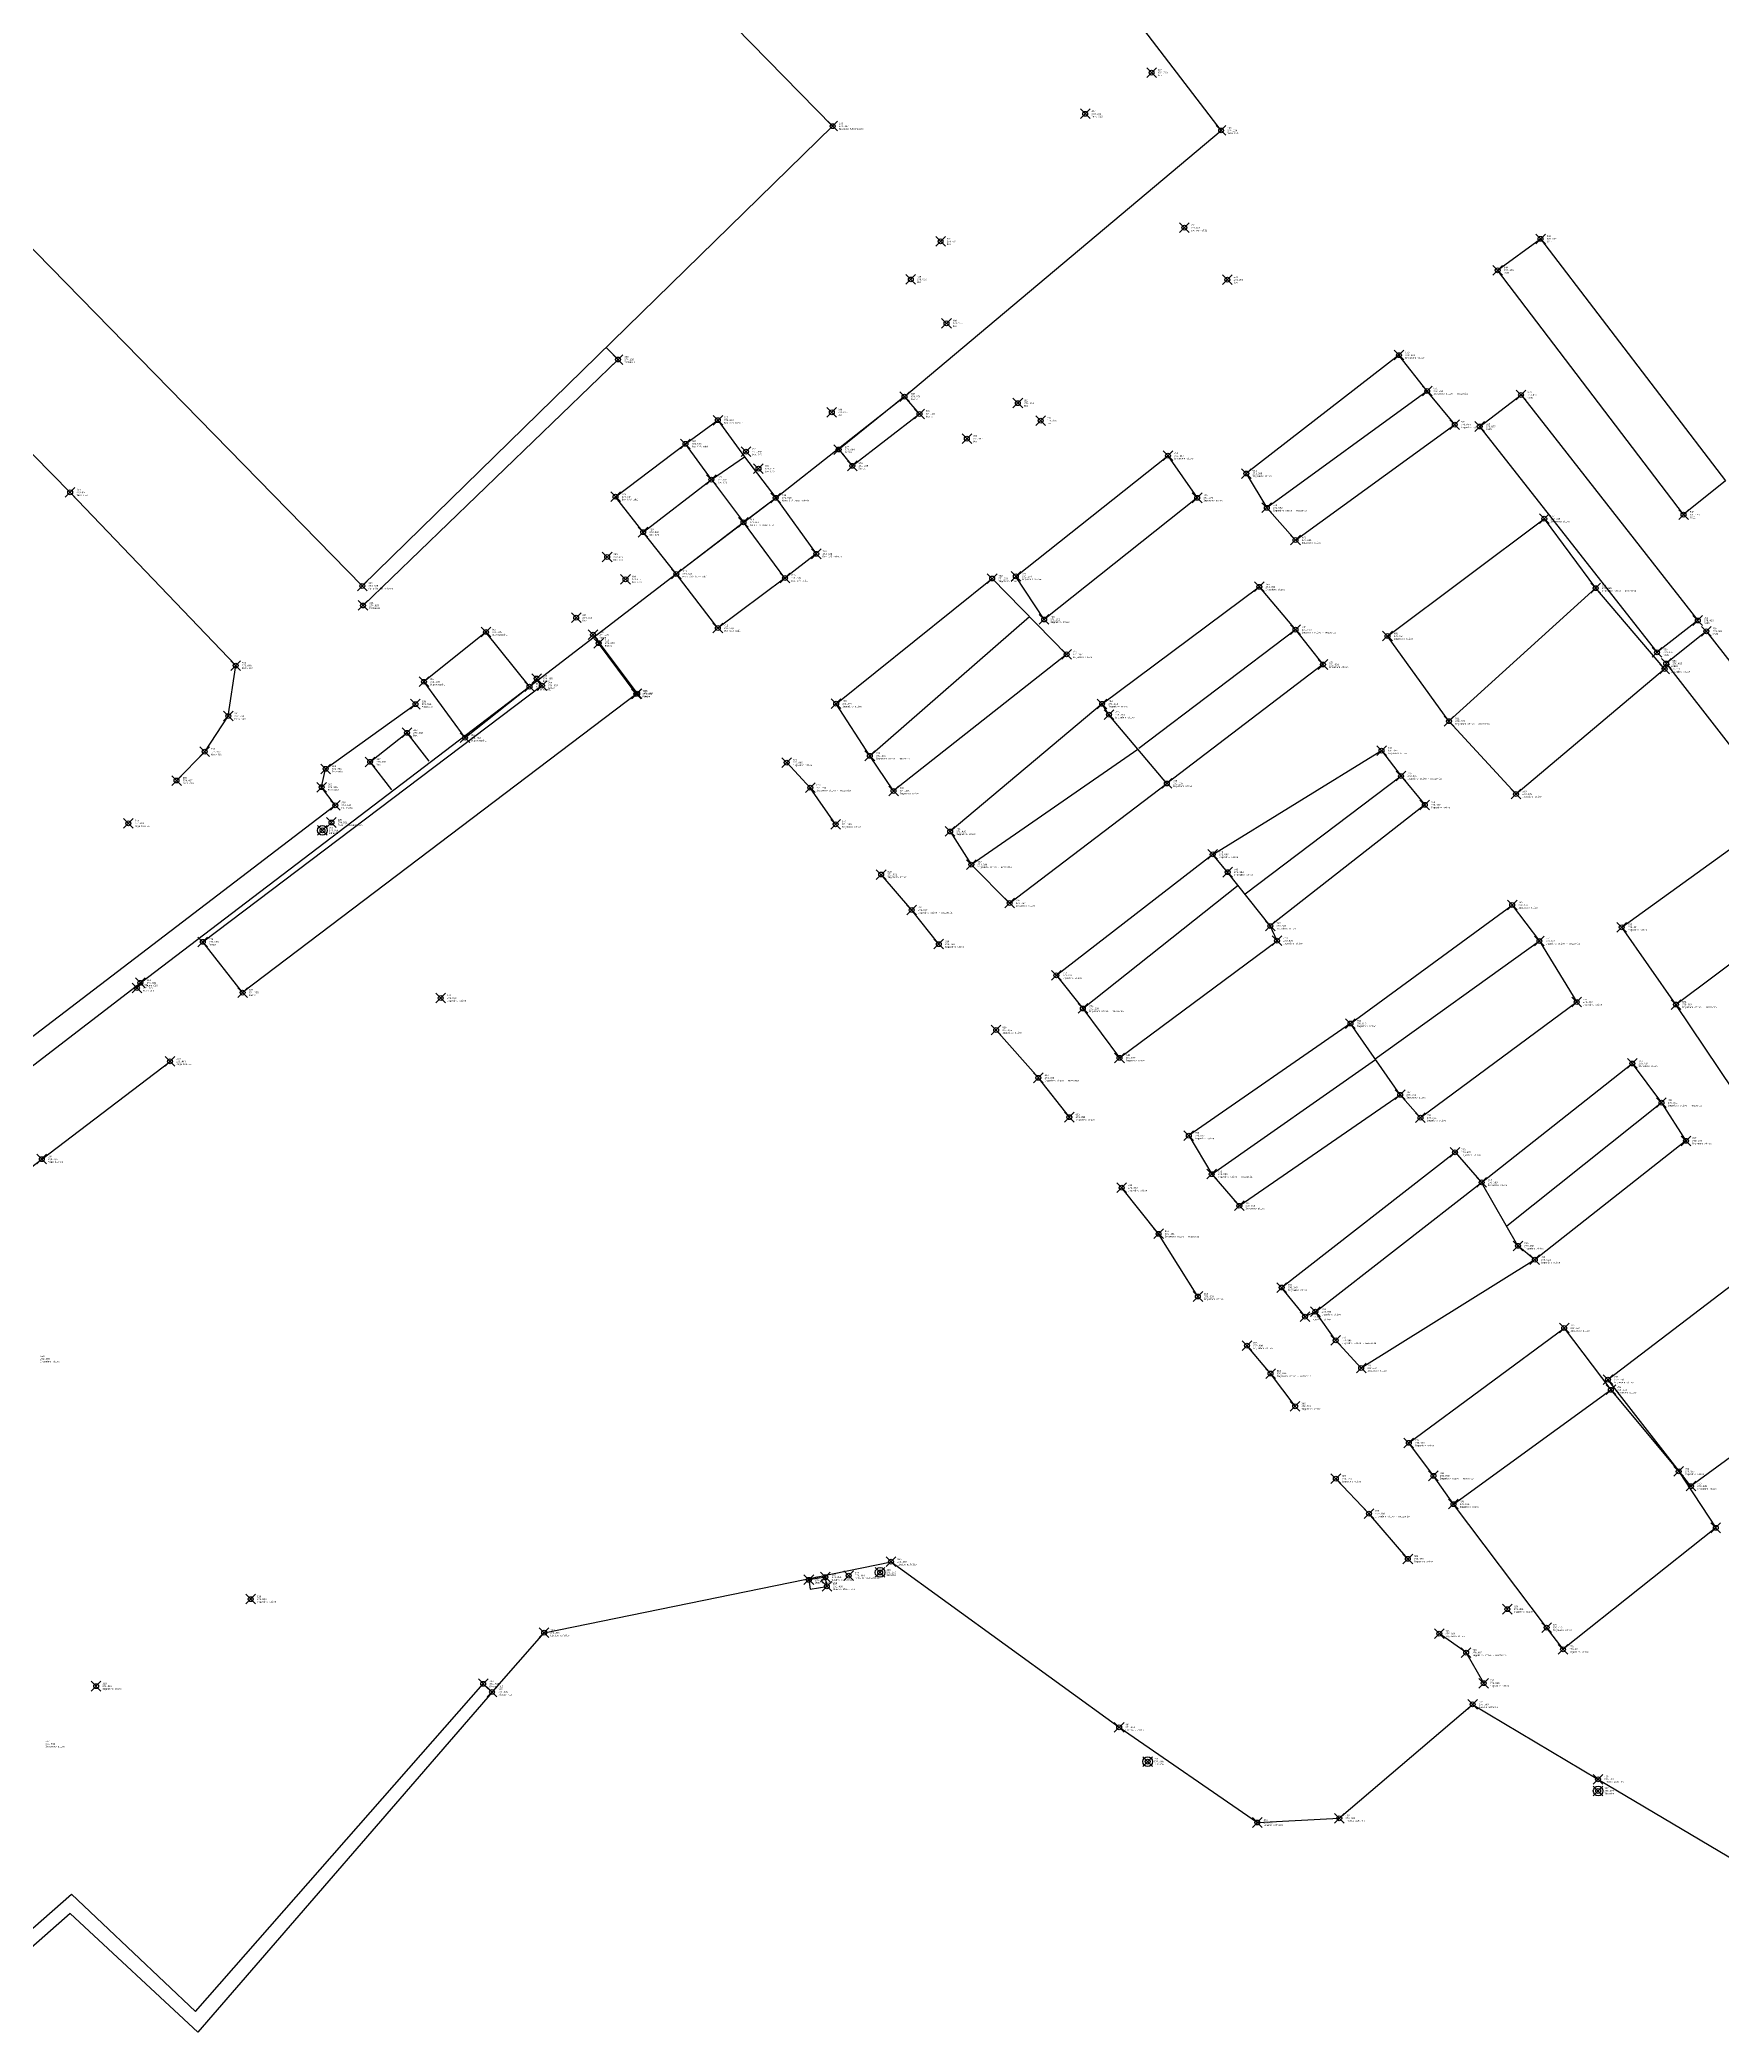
# Model space of a CAD drawing. Extents: x -283400 to 1362241, y -614024 to 292829.
# Drawn here: x 597148 to 701199, y -527657 to -404480 of the extents above; entities that cross this region are included whole.
import ezdxf
from ezdxf.enums import TextEntityAlignment as Align

# ---------------------------------------------------------------- set-up
doc = ezdxf.new("R2010")
doc.units = 0
doc.header["$PDMODE"] = 35
doc.header["$PDSIZE"] = 300
for name, color, linetype in [('pntdesc', 1, 'Continuous'), ('pntelev', 2, 'Continuous'), ('pntno', 3, 'Continuous'), ('WF rilievo 2', 7, 'Continuous')]:
    doc.layers.add(name, color=color, linetype=linetype)
doc.styles.get("Standard").update_dxf_attribs({"font": 'consola.ttf', "height": 500})

# ---------------------------------------------------------------- blocks, each defined once
blk = doc.blocks.new('rilievo 2')
for points, elevation in [([(1159658, -431583), (1161399, -429798), (1162857, -427594), (1163317, -424477), (1153076, -413765), (1131574, -391913), (1130792, -391510), (1129716, -391608), (1129784, -391872)], 2777), ([(1171192, -420759), (1186965, -405553), (1186235, -404807)], 2317), ([(1125196, -476287), (1125837, -475691), (1130523, -481396), (1129329, -482445), (1135315, -490461), (1134755, -491032), (1140601, -497570), (1147833, -505091), (1153161, -500444), (1160822, -507694), (1178626, -487431), (1179174, -487936), (1160978, -508966), (1153073, -501620), (1147852, -506226), (1140047, -498107)], 611)]:
    blk.add_lwpolyline(points, dxfattribs=dict(elevation=elevation))
for points in [[(1031262, -390639, 2226), (1056477, -421341, 1350), (1111611, -466364, 506), (1127180, -467314, 632), (1157422, -444091, 2923), (1181493, -425779, 2955), (1190568, -418811, -59), (1196719, -414107, -59), (1204684, -407847, 2352), (1224263, -391389, 2405), (1184297, -339190, 2479), (1180249, -342346, 2484), (1173124, -332918, 2415), (1164677, -338949, 2607), (1141043, -311293, 1964), (1133825, -316435, 1921), (1132744, -317186, 1947), (1091662, -346727, 3081)], [(1179174, -487936, -80), (1182392, -484269, -119), (1203848, -479881, -356), (1217958, -490118, -711), (1226506, -496003, -923), (1231573, -495742, -1135), (1239818, -488700, -1127), (1247571, -493330, -1308), (1266005, -504238, -1183)], [(1237013, -407504, -819), (1227088, -414721, -667)], [(1188515, -416226, 2267), (1186809, -414036, 2295), (1191136, -410769, 2320), (1193139, -409305, 2296), (1194796, -411575, -240979)], [(1192740, -412981, 2322), (1191136, -410769, 2320)], [(1190568, -418811, -59), (1188515, -416226, 2267), (1192740, -412981, 2322), (1194796, -411575, -240979), (1196718, -414106, -195)], [(1192740, -412981, 2322), (1194722, -415618, -210)], [(1190568, -418811, -59), (1194722, -415618, -210), (1196718, -414106, -195), (1199226, -417567, -294), (1197289, -419061, -292), (1193138, -422156, -211), (1190568, -418811, -59)], [(1197289, -419061, -292), (1194722, -415618, -210)], [(1238356, -427913, -942), (1247429, -419690, -1171)], [(1202539, -430056, -264), (1212406, -421437, -460)], [(1228866, -422257, -660), (1219168, -429603, -530)], [(1185421, -422568, 2459), (1188145, -426210, 336), (1163743, -444693, 235), (1161283, -441559, 240), (1182258, -425712, 2318), (1181928, -425278, 2385)], [(1188095, -426227, -10), (1185765, -423091, 103)], [(1122347, -467019, 593), (1122414, -465620, 2846), (1126536, -465889, 2801), (1169477, -433113, 2883), (1168631, -431995, 2286), (1168878, -430863, 2286), (1174435, -426860, 2268)], [(1216903, -426842, -505), (1207503, -434732, -299), (1208814, -436779, -321), (1211181, -439157, -323), (1220909, -431763, -551)], [(1172965, -432159, 2582), (1171630, -430430, 2241), (1173912, -428632, 2244), (1175268, -430390, 2531)], [(1208814, -436779, -321), (1219118, -429637, -529)], [(1200421, -434286, 230), (1198854, -432025, 261), (1197397, -430473, 284)], [(1235395, -431306, -905), (1225750, -438612, -736)], [(1223747, -436150, -620), (1214076, -443627, -446), (1215715, -445674, -511), (1217979, -448729, -643), (1227723, -441487, -886), (1227306, -440574, -837)], [(1206802, -441697, 8), (1205130, -439589, 156), (1203240, -437394, 172)], [(1215715, -445674, -511), (1225309, -438055, -707)], [(1252394, -445432, -1400), (1262120, -438154, -1519)], [(1243951, -441504, -1194), (1233802, -448810, -932)], [(1214877, -452395, -514), (1212961, -449963, -496), (1210350, -447011, -358)], [(1232265, -446608, -906), (1222264, -453539, -747), (1223684, -455916, -730), (1225386, -457873, -770), (1235339, -451011, -957)], [(1133462, -468611, 613), (1139419, -464075, 528), (1151323, -454989, 392), (1159257, -448946, 248)], [(1223684, -455916, -730), (1233820, -448837, -932)], [(1251500, -451504, -1241), (1241928, -459137, -252857)], [(1230093, -464425, -780), (1229455, -464729, -876), (1228007, -462929, -877), (1238731, -454567, -1041), (1240375, -456430, -1031)], [(1222827, -463483, -821), (1220396, -459607, -618), (1218116, -456758, -676)], [(1243666, -461211, -1098), (1232929, -467906, -912), (1231350, -466194, -625), (1230093, -464425, -780), (1240375, -456430, -1031)], [(1238635, -476320, -1107), (1237398, -474570, -1069), (1235873, -472534, -996), (1245484, -465434, -1113), (1248372, -469250, -1269)], [(1228843, -470269, -926), (1227321, -468247, -875), (1225863, -466520, -811)], [(1235813, -479706, -943), (1233409, -476909, -839), (1231360, -474747, -955)], [(1240506, -487393, -1174), (1239418, -485500, -1067), (1237756, -484326, -1059)]]:
    blk.add_polyline3d(points)
for points in [[(1200237, -391123, 2397), (1171146, -419552, 2305), (1106971, -353953, 2403), (1135955, -325542, 2416)], [(1225822, -412601, -622), (1227088, -414721, -667), (1228866, -416717, -708), (1238715, -409580, -865), (1237013, -407504, -819), (1235263, -405280, -779)], [(1200611, -411120, -115), (1201451, -412126, -222), (1205610, -408916, -278), (1204684, -407847, 2352)], [(1211571, -418960, -426), (1220975, -411502, -502), (1222784, -414104, -543), (1213318, -421625, -468)], [(1244251, -415398, -1102), (1247429, -419690, -1171), (1251696, -424688, -1279), (1242505, -432419, -1180), (1238356, -427913, -942), (1234555, -422651, -823)], [(1210104, -419094, -388), (1214708, -423781, -533), (1204003, -432224, -303), (1202539, -430056, -264), (1200453, -426832, -253)], [(1217328, -427511, -506), (1216903, -426842, -505), (1226627, -419605, -683), (1228866, -422257, -660), (1230561, -424408, -718), (1220909, -431763, -551)], [(1174959, -425476, 2720), (1177495, -428938, 2992), (1181493, -425779, 2955), (1178796, -422405, 2766)], [(1224668, -437248, -666), (1223747, -436150, -620), (1234188, -429735, -822), (1235395, -431306, -905), (1236860, -433089, -942), (1227306, -440574, -837)], [(1258728, -433654, -1520), (1262120, -438154, -1519), (1266252, -443804, -1567), (1255967, -450758, -1410), (1252394, -445432, -1400), (1249043, -440653, -1289)], [(1232265, -446608, -906), (1242267, -439279, -1127), (1243951, -441504, -1194), (1246257, -445277, -1286), (1236593, -452431, -1006), (1235339, -451011, -957)], [(1240375, -456430, -1031), (1249696, -449074, -1302), (1251500, -451504, -1241), (1253014, -453862, -1296), (1243666, -461211, -1098), (1242626, -460354, -1083)], [(1257565, -461470, -1344), (1262886, -468215, -1416), (1253325, -475208, -1325), (1248189, -468624, -1227)], [(1248372, -469250, -1269), (1252568, -474298, -1342), (1254859, -477785, -1376), (1245415, -485294, -1299), (1244394, -483953, -1277), (1238635, -476320, -1107)], [(1199791, -480833, -266), (1198766, -480998, -280), (1198855, -481573, -326), (1199881, -481408, -312)]]:
    blk.add_polyline3d(points, close=True)
at = {"color": 1}
for points in [[(1241368, -400035, -746), (1244021, -398095, -853), (1255451, -413048, -1271), (1252866, -415145, -1221)], [(1240259, -409693, -843), (1242815, -407746, -906), (1253745, -421688, -1297), (1251229, -423656, -1272)], [(1254278, -422353, -1350), (1251792, -424348, -1294), (1263297, -439130, -1523), (1265815, -437112, -1582)]]:
    blk.add_polyline3d(points, close=True, dxfattribs=at)
for centre in [(1168682, -434665, 2864), (1203175, -480545, -460), (1219720, -492239, -1093), (1247583, -494052, -1253)]:
    blk.add_circle(centre, 300, dxfattribs=at)
for p in [(1219963, -387816, 2000), (1215858, -390360, 2383), (1200237, -391123, 2397), (1224263, -391389, 2405), (1221994, -397402, -165), (1206913, -398248, 2314), (1244021, -398095, -853), (1241368, -400035, -746), (1205071, -400601, 2239), (1224651, -400621, -456), (1207279, -403315, 2414), (1186965, -405553, 2409), (1235263, -405280, -779), (1237013, -407504, -819), (1200184, -408818, 2317), (1204684, -407847, 2352), (1205610, -408916, -278), (1211692, -408250, -369), (1242815, -407746, -906), (1193139, -409305, 2296), (1213106, -409332, -345), (1238715, -409580, -865), (1240259, -409693, -843), (1191136, -410769, 2320), (1194877, -411250, 2262), (1200611, -411120, -115), (1208539, -410447, -303), (1195650, -412301, 2307), (1201451, -412126, -222), (1220975, -411502, -502), (1225822, -412601, -622), (1153076, -413765, 2111), (1192740, -412981, 2322), (1186809, -414036, 2295), (1196718, -414106, -195), (1222784, -414104, -543), (1227088, -414721, -667), (1188515, -416226, 2267), (1194722, -415618, -210), (1244251, -415398, -1102), (1252866, -415145, -1221), (1199226, -417567, -294), (1228866, -416717, -708), (1186292, -417763, 2270), (1171146, -419552, 2305), (1187426, -419142, 2308), (1190568, -418811, -59), (1197289, -419061, -292), (1210104, -419094, -388), (1211571, -418960, -426), (1226627, -419605, -683), (1247429, -419690, -1171), (1171192, -420759, 2317), (1178796, -422405, 2766), (1184377, -421517, 2319), (1193138, -422156, -211), (1213318, -421625, -468), (1228866, -422257, -660), (1253745, -421688, -1297), (1254278, -422353, -1350), (1185421, -422568, 2459), (1185765, -423091, 103), (1234555, -422651, -823), (1251229, -423656, -1272), (1163317, -424477, 2098), (1214708, -423781, -533), (1230561, -424408, -718), (1251696, -424688, -1279), (1251792, -424348, -1294), (1174959, -425476, 2720), (1181493, -425779, 2955), (1181928, -425278, 2385), (1182258, -425712, 2318), (1174435, -426860, 2268), (1188095, -426227, -10), (1188145, -426210, 336), (1200453, -426832, -253), (1216903, -426842, -505), (1162857, -427594, 2237), (1173912, -428632, 2244), (1217328, -427511, -506), (1238356, -427913, -942), (1161399, -429798, 2457), (1177495, -428938, 2992), (1234188, -429735, -822), (1168878, -430863, 2286), (1171630, -430430, 2241), (1197397, -430473, 284), (1202539, -430056, -264), (1159658, -431583, 2777), (1168631, -431995, 2286), (1198854, -432025, 261), (1204003, -432224, -303), (1220909, -431763, -551), (1235395, -431306, -905), (1169477, -433113, 2883), (1236860, -433089, -942), (1242505, -432419, -1180), (1156680, -434229, 2909), (1168682, -434665, 2864), (1169241, -434178, 2862), (1200421, -434286, 230), (1207503, -434732, -299), (1208814, -436779, -321), (1223747, -436150, -620), (1224668, -437248, -666), (1203240, -437394, 172), (1205130, -439589, 156), (1211181, -439157, -323), (1242267, -439279, -1127), (1227306, -440574, -837), (1249043, -440653, -1289), (1161283, -441559, 240), (1206802, -441697, 8), (1227723, -441487, -886), (1243951, -441504, -1194), (1157210, -444408, 408), (1157422, -444091, 2923), (1214076, -443627, -446), (1163743, -444693, 235), (1175999, -445031, 99), (1215715, -445674, -511), (1246257, -445277, -1286), (1252394, -445432, -1400), (1210350, -447011, -358), (1232265, -446608, -906), (1159257, -448946, 248), (1217979, -448729, -643), (1249696, -449074, -1302), (1212961, -449963, -496), (1235339, -451011, -957), (1251500, -451504, -1241), (1214877, -452395, -514), (1236593, -452431, -1006), (1222264, -453539, -747), (1253014, -453862, -1296), (1151323, -454989, 392), (1238731, -454567, -1041), (1218116, -456758, -676), (1223684, -455916, -730), (1240375, -456430, -1031), (1225386, -457873, -770), (1220396, -459607, -618), (1242626, -460354, -1083), (1243666, -461211, -1098), (1228007, -462929, -877), (1222827, -463483, -821), (1229455, -464729, -876), (1230093, -464425, -780), (1245484, -465434, -1113), (1225863, -466520, -811), (1231350, -466194, -625), (1232929, -467906, -912), (1227321, -468247, -875), (1248189, -468624, -1227), (1248372, -469250, -1269), (1228843, -470269, -926), (1235873, -472534, -996), (1231360, -474747, -955), (1237398, -474570, -1069), (1252568, -474298, -1342), (1253325, -475208, -1325), (1238635, -476320, -1107), (1233409, -476909, -839), (1254859, -477785, -1376), (1203848, -479881, -356), (1235813, -479706, -943), (1198766, -480998, -280), (1199791, -480833, -266), (1199881, -481408, -312), (1201231, -480740, -296), (1203175, -480545, -460), (1164247, -482192, 173), (1241971, -482814, -1266), (1244394, -483953, -1277), (1182392, -484269, -119), (1237756, -484326, -1059), (1245415, -485294, -1299), (1239418, -485500, -1067), (1154684, -487574, 181), (1178626, -487431, 6), (1240506, -487393, -1174), (1179174, -487936, -80), (1239818, -488700, -1127), (1217958, -490118, -711), (1219720, -492239, -1093), (1247571, -493330, -1308), (1247583, -494052, -1253), (1226506, -496003, -923), (1231573, -495742, -1135)]:
    blk.add_point(p)
at = {"layer": 'pntdesc'}
for s, p in [('Box', (1220352, -387983, 2000)), ('Spigolo fabbricato', (1200626, -391290, 2397)), ('Muro CLS', (1216247, -390526, 2383)), ('Muro CLS', (1224652, -391556, 2405)), ('Box carrelli', (1222383, -397569, -165)), ('Box', (1207302, -398415, 2314)), ('CS11', (1244410, -398262, -853)), ('CS11', (1241757, -400202, -746)), ('Box', (1205460, -400768, 2239)), ('Box', (1225040, -400788, -456)), ('Box', (1207668, -403482, 2414)), ('Pedonale', (1187354, -405720, 2409)), ('Ingombro stive', (1235652, -405446, -779)), ('Ingombro stive - mezzeria', (1237402, -407671, -819)), ('Box', (1200573, -408985, 2317)), ('Scala', (1205073, -408013, 2352)), ('Box', (1212081, -408417, -369)), ('CS05', (1243204, -407913, -906)), ('Box C/S rotoli', (1193528, -409472, 2296)), ('Scala', (1205999, -409082, -278)), ('Box', (1213495, -409499, -345)), ('Ingombro stive', (1239104, -409747, -865)), ('CS05', (1240648, -409860, -843)), ('Box C/S tubi', (1191525, -410936, 2320)), ('Box C/S', (1195266, -411417, 2262)), ('Scala', (1201000, -411286, -115)), ('Box', (1208928, -410614, -303)), ('Box C/S', (1196039, -412468, 2307)), ('Scala', (1201840, -412292, -222)), ('Ingombro stive', (1221364, -411669, -502)), ('Box C/S', (1193129, -413148, 2322)), ('Ingombro stive', (1226211, -412768, -622)), ('Muro CLS', (1153465, -413932, 2111)), ('Box C/S tubi', (1187198, -414203, 2295)), ('Muro CLS base rotoli', (1197107, -414273, -195)), ('Ingombro stive', (1223173, -414271, -543)), ('Ingombro stive - mezzeria', (1227477, -414888, -667)), ('Box C/S', (1188904, -416393, 2267)), ('Muro CLS base tubi', (1195111, -415785, -210)), ('Ingombro stive', (1244640, -415565, -1102)), ('CS11', (1253255, -415312, -1221)), ('Ingombro stive', (1229255, -416884, -708)), ('Box C/S', (1186681, -417930, 2270)), ('Box C/S rotoli', (1199615, -417734, -294)), ('Spigolo fabbricato', (1171535, -419719, 2305)), ('Box C/S', (1187815, -419309, 2308)), ('Muro CLS base tubi', (1190957, -418978, -59)), ('Box C/S tubi', (1197678, -419228, -292)), ('Ingombro stive', (1210493, -419261, -388)), ('Ingombro stive', (1211960, -419127, -426)), ('Ingombro stive', (1227016, -419771, -683)), ('Ingombro stive - mezzeria', (1247818, -419856, -1171)), ('Pedonale', (1171581, -420926, 2317)), ('Box', (1184766, -421683, 2319)), ('Box C/S tubi', (1193527, -422323, -211)), ('Ingombro stive', (1213707, -421792, -468)), ('Ingombro stive - mezzeria', (1229255, -422423, -660)), ('CS05', (1254134, -421855, -1297)), ('CS06', (1254667, -422520, -1350)), ('Superpacchi', (1179185, -422572, 2766)), ('Rampa', (1185810, -422735, 2459)), ('Rampa', (1186154, -423258, 103)), ('Ingombro stive', (1234944, -422818, -823)), ('Muro CLS', (1163706, -424643, 2098)), ('Ingombro stive', (1215097, -423948, -533)), ('Ingombro stive', (1230950, -424575, -718)), ('CS05', (1251618, -423823, -1272)), ('Ingombro stive', (1252085, -424855, -1279)), ('CS06', (1252181, -424515, -1294)), ('Superpacchi', (1175348, -425643, 2720)), ('Superpacchi', (1181882, -425946, 2955)), ('Rampa', (1182317, -425445, 2385)), ('Rampa', (1182647, -425878, 2318)), ('Pedonale', (1174824, -427026, 2268)), ('Rampa', (1188484, -426393, -10)), ('Rampa', (1188534, -426377, 336)), ('Ingombro stive', (1200842, -426999, -253)), ('Ingombro stive', (1217292, -427009, -505)), ('Muro CLS', (1163246, -427761, 2237)), ('Ingombro stive', (1217717, -427678, -506)), ('Ingombro stive - mezzeria', (1238745, -428080, -942)), ('Box', (1174301, -428799, 2244)), ('Superpacchi', (1177884, -429105, 2992)), ('Ingombro stive', (1234577, -429901, -822)), ('Muro CLS', (1161788, -429965, 2457)), ('Pedonale', (1169267, -431030, 2286)), ('Box', (1172019, -430596, 2241)), ('Ingombro stive', (1197786, -430640, 284)), ('Ingombro stive - mezzeria', (1202928, -430223, -264)), ('Muro CLS', (1160047, -431749, 2777)), ('Pedonale', (1169020, -432161, 2286)), ('Ingombro stive - mezzeria', (1199243, -432192, 261)), ('Ingombro stive', (1204392, -432391, -303)), ('Ingombro stive', (1221298, -431930, -551)), ('Ingombro stive - mezzeria', (1235784, -431473, -905)), ('Pedonale', (1169866, -433279, 2883)), ('Ingombro stive', (1237249, -433255, -942)), ('Ingombro stive', (1242894, -432585, -1180)), ('Riga bianca', (1157069, -434396, 2909)), ('Idrante', (1169071, -434831, 2864)), ('Palo illuminazione', (1169630, -434345, 2862)), ('Ingombro stive', (1200810, -434453, 230)), ('Ingombro stive', (1207892, -434899, -299)), ('Ingombro stive - mezzeria', (1209203, -436945, -321)), ('Ingombro stive', (1224136, -436317, -620)), ('Ingombro stive', (1203629, -437561, 172)), ('Ingombro stive', (1225057, -437415, -666)), ('Ingombro stive - mezzeria', (1205519, -439756, 156)), ('Ingombro stive', (1211570, -439324, -323)), ('Ingombro stive', (1242656, -439446, -1127)), ('Ingombro stive', (1227695, -440741, -837)), ('Ingombro stive', (1249432, -440820, -1289)), ('Rampa', (1161672, -441726, 240)), ('Ingombro stive', (1207191, -441864, 8)), ('Ingombro stive', (1228112, -441653, -886)), ('Ingombro stive - mezzeria', (1244340, -441671, -1194)), ('Muro CLS', (1157599, -444575, 408)), ('Muro CLS', (1157811, -444257, 2923)), ('Ingombro stive', (1214465, -443794, -446)), ('Rampa', (1164132, -444860, 235)), ('Ingombro stive', (1176388, -445198, 99)), ('Ingombro stive - mezzeria', (1216104, -445841, -511)), ('Ingombro stive', (1246646, -445444, -1286)), ('Ingombro stive - mezzeria', (1252782, -445599, -1400)), ('Ingombro stive', (1210739, -447178, -358)), ('Ingombro stive', (1232654, -446775, -906)), ('Riga bianca', (1159646, -449113, 248)), ('Ingombro stive', (1218368, -448896, -643)), ('Ingombro stive', (1250084, -449240, -1302)), ('Ingombro stive - mezzeria', (1213350, -450130, -496)), ('Ingombro stive', (1235728, -451178, -957)), ('Ingombro stive - mezzeria', (1251889, -451671, -1241)), ('Ingombro stive', (1215266, -452562, -514)), ('Ingombro stive', (1236982, -452598, -1006)), ('Ingombro stive', (1222653, -453705, -747)), ('Ingombro stive', (1253403, -454029, -1296)), ('Riga bianca', (1151712, -455155, 392)), ('Ingombro stive', (1239120, -454734, -1041)), ('Ingombro stive', (1218505, -456924, -676)), ('Ingombro stive - mezzeria', (1224073, -456082, -730)), ('Ingombro stive', (1240764, -456597, -1031)), ('Ingombro stive', (1225775, -458040, -770)), ('Ingombro stive - mezzeria', (1220785, -459774, -618)), ('Ingombro stive', (1243015, -460521, -1083)), ('Ingombro stive', (1244055, -461377, -1098)), ('Ingombro stive', (1228396, -463096, -877)), ('Ingombro stive', (1223216, -463650, -821)), ('Ingombro stive', (1229844, -464896, -876)), ('Ingombro stive', (1230482, -464592, -780)), ('Ingombro stive', (1245873, -465601, -1113)), ('Ingombro stive', (1226252, -466687, -811)), ('Ingombro stive - mezzeria', (1231739, -466360, -625)), ('Ingombro stive', (1151230, -467502, 367)), ('Ingombro stive', (1233318, -468073, -912)), ('Ingombro stive - mezzeria', (1227710, -468414, -875)), ('Ingombro stive', (1248578, -468791, -1227)), ('Ingombro stive', (1229232, -470436, -926)), ('Ingombro stive', (1248761, -469417, -1269)), ('Ingombro stive', (1236262, -472701, -996)), ('Ingombro stive', (1231749, -474914, -955)), ('Ingombro stive - mezzeria', (1237787, -474737, -1069)), ('Ingombro stive', (1252957, -474465, -1342)), ('Ingombro stive', (1253714, -475375, -1325)), ('Ingombro stive', (1239024, -476487, -1107)), ('Ingombro stive - mezzeria', (1233798, -477076, -839)), ('Limite asfalto', (1204237, -480048, -356)), ('Ingombro stive', (1236202, -479873, -943)), ('Quadro elettrico', (1199155, -481165, -280)), ('Quadro elettrico', (1200180, -481000, -266)), ('Quadro elettrico', (1200270, -481575, -312)), ('Palo illuminazione', (1201620, -480906, -296)), ('Idrante', (1203564, -480712, -460)), ('Ingombro stive', (1164636, -482358, 173)), ('Ingombro stive', (1242360, -482980, -1266)), ('Ingombro stive', (1244783, -484120, -1277)), ('Limite asfalto', (1182781, -484436, -119)), ('Ingombro stive', (1238145, -484493, -1059)), ('Ingombro stive - mezzeria', (1239807, -485667, -1067)), ('Ingombro stive', (1245804, -485461, -1299)), ('Ingombro stive', (1155073, -487741, 181)), ('Blocco CLS', (1179015, -487598, 6)), ('Ingombro stive', (1240895, -487560, -1174)), ('Blocco CLS', (1179563, -488102, -80)), ('Limite asfalto', (1240207, -488867, -1127)), ('Limite asfalto', (1218347, -490285, -711)), ('Ingombro stive', (1151555, -491303, 193)), ('Idrante', (1220109, -492406, -1093)), ('Limite asfalto', (1247960, -493497, -1308)), ('Idrante', (1247972, -494219, -1253)), ('Limite asfalto', (1226895, -496170, -923)), ('Limite asfalto', (1231962, -495909, -1135))]:
    blk.add_text(s, height=100, dxfattribs=at).set_placement(p, align=Align.MIDDLE_LEFT)
at = {"layer": 'pntelev'}
for s, p in [('273.720', (1220352, -387816, 2000)), ('274.102', (1216247, -390360, 2383)), ('274.117', (1200626, -391123, 2397)), ('274.124', (1224652, -391389, 2405)), ('271.554', (1222383, -397402, -165)), ('274.034', (1207302, -398248, 2314)), ('270.867', (1244410, -398095, -853)), ('270.973', (1241757, -400035, -746)), ('273.959', (1205460, -400601, 2239)), ('271.263', (1225040, -400621, -456)), ('274.133', (1207668, -403315, 2414)), ('270.940', (1235652, -405280, -779)), ('274.128', (1187354, -405553, 2409)), ('270.900', (1237402, -407504, -819)), ('270.813', (1243204, -407746, -906)), ('274.037', (1200573, -408818, 2317)), ('274.071', (1205073, -407847, 2352)), ('271.441', (1205999, -408916, -278)), ('271.351', (1212081, -408250, -369)), ('274.015', (1193528, -409305, 2296)), ('271.375', (1213495, -409332, -345)), ('270.854', (1239104, -409580, -865)), ('270.877', (1240648, -409693, -843)), ('274.039', (1191525, -410769, 2320)), ('273.982', (1195266, -411250, 2262)), ('271.604', (1201000, -411120, -115)), ('271.417', (1208928, -410447, -303)), ('274.026', (1196039, -412301, 2307)), ('271.498', (1201840, -412126, -222)), ('271.217', (1221364, -411502, -502)), ('271.098', (1226211, -412601, -622)), ('273.830', (1153465, -413765, 2111)), ('274.041', (1193129, -412981, 2322)), ('274.014', (1187198, -414036, 2295)), ('271.525', (1197107, -414106, -195)), ('271.176', (1223173, -414104, -543)), ('271.052', (1227477, -414721, -667)), ('270.498', (1253255, -415145, -1221)), ('273.986', (1188904, -416226, 2267)), ('271.509', (1195111, -415618, -210)), ('270.618', (1244640, -415398, -1102)), ('271.426', (1199615, -417567, -294)), ('271.011', (1229255, -416717, -708)), ('273.989', (1186681, -417763, 2270)), ('271.661', (1190957, -418811, -59)), ('274.025', (1171535, -419552, 2305)), ('274.027', (1187815, -419142, 2308)), ('271.428', (1197678, -419061, -292)), ('271.331', (1210493, -419094, -388)), ('271.293', (1211960, -418960, -426)), ('271.036', (1227016, -419605, -683)), ('270.549', (1247818, -419690, -1171)), ('274.037', (1171581, -420759, 2317)), ('274.485', (1179185, -422405, 2766)), ('274.039', (1184766, -421517, 2319)), ('271.509', (1193527, -422156, -211)), ('271.252', (1213707, -421625, -468)), ('271.060', (1229255, -422257, -660)), ('270.423', (1254134, -421688, -1297)), ('270.369', (1254667, -422353, -1350)), ('274.178', (1185810, -422568, 2459)), ('271.822', (1186154, -423091, 103)), ('271.187', (1215097, -423781, -533)), ('270.897', (1234944, -422651, -823)), ('270.447', (1251618, -423656, -1272)), ('273.818', (1163706, -424477, 2098)), ('271.001', (1230950, -424408, -718)), ('270.441', (1252085, -424688, -1279)), ('270.425', (1252181, -424348, -1294)), ('274.439', (1175348, -425476, 2720)), ('274.675', (1181882, -425779, 2955)), ('274.105', (1182317, -425278, 2385)), ('274.037', (1182647, -425712, 2318)), ('271.709', (1188484, -426227, -10)), ('272.055', (1188534, -426210, 336)), ('273.988', (1174824, -426860, 2268)), ('271.466', (1200842, -426832, -253)), ('271.214', (1217292, -426842, -505)), ('273.956', (1163246, -427594, 2237)), ('273.963', (1174301, -428632, 2244)), ('271.213', (1217717, -427511, -506)), ('270.778', (1238745, -427913, -942)), ('274.177', (1161788, -429798, 2457)), ('274.712', (1177884, -428938, 2992)), ('270.897', (1234577, -429735, -822)), ('274.006', (1169267, -430863, 2286)), ('273.960', (1172019, -430430, 2241)), ('272.003', (1197786, -430473, 284)), ('271.455', (1202928, -430056, -264)), ('274.497', (1160047, -431583, 2777)), ('274.006', (1169020, -431995, 2286)), ('271.980', (1199243, -432025, 261)), ('271.416', (1204392, -432224, -303)), ('271.168', (1221298, -431763, -551)), ('270.815', (1235784, -431306, -905)), ('274.602', (1169866, -433113, 2883)), ('270.778', (1237249, -433089, -942)), ('270.539', (1242894, -432419, -1180)), ('274.629', (1157069, -434229, 2909)), ('274.584', (1169071, -434665, 2864)), ('274.581', (1169630, -434178, 2862)), ('271.950', (1200810, -434286, 230)), ('271.420', (1207892, -434732, -299)), ('271.398', (1209203, -436779, -321)), ('271.099', (1224136, -436150, -620)), ('271.054', (1225057, -437248, -666)), ('271.891', (1203629, -437394, 172)), ('271.875', (1205519, -439589, 156)), ('271.397', (1211570, -439157, -323)), ('270.592', (1242656, -439279, -1127)), ('270.882', (1227695, -440574, -837)), ('270.431', (1249432, -440653, -1289)), ('271.960', (1161672, -441559, 240)), ('271.728', (1207191, -441697, 8)), ('270.833', (1228112, -441487, -886)), ('270.526', (1244340, -441504, -1194)), ('272.127', (1157599, -444408, 408)), ('274.642', (1157811, -444091, 2923)), ('271.955', (1164132, -444693, 235)), ('271.273', (1214465, -443627, -446)), ('271.818', (1176388, -445031, 99)), ('271.208', (1216104, -445674, -511)), ('270.433', (1246646, -445277, -1286)), ('270.319', (1252782, -445432, -1400)), ('271.362', (1210739, -447011, -358)), ('270.813', (1232654, -446608, -906)), ('271.967', (1159646, -448946, 248)), ('271.077', (1218368, -448729, -643)), ('270.417', (1250084, -449074, -1302)), ('271.224', (1213350, -449963, -496)), ('270.762', (1235728, -451011, -957)), ('270.478', (1251889, -451504, -1241)), ('271.205', (1215266, -452395, -514)), ('270.713', (1236982, -452431, -1006)), ('270.973', (1222653, -453539, -747)), ('270.679', (1239120, -454567, -1041)), ('270.423', (1253403, -453862, -1296)), ('272.111', (1151712, -454989, 392)), ('271.043', (1218505, -456758, -676)), ('270.989', (1224073, -455916, -730)), ('270.689', (1240764, -456430, -1031)), ('270.950', (1225775, -457873, -770)), ('271.101', (1220785, -459607, -618)), ('270.636', (1243015, -460354, -1083)), ('270.621', (1244055, -461211, -1098)), ('270.842', (1228396, -462929, -877)), ('270.899', (1223216, -463483, -821)), ('270.940', (1230482, -464425, -780)), ('270.844', (1229844, -464729, -876)), ('270.607', (1245873, -465434, -1113)), ('270.908', (1226252, -466520, -811)), ('271.095', (1231739, -466194, -625)), ('272.087', (1151230, -467335, 367)), ('270.807', (1233318, -467906, -912)), ('270.844', (1227710, -468247, -875)), ('270.493', (1248578, -468624, -1227)), ('270.451', (1248761, -469250, -1269)), ('270.793', (1229232, -470269, -926)), ('270.723', (1236262, -472534, -996)), ('270.765', (1231749, -474747, -955)), ('270.650', (1237787, -474570, -1069)), ('270.377', (1252957, -474298, -1342)), ('270.395', (1253714, -475208, -1325)), ('270.612', (1239024, -476320, -1107)), ('270.880', (1233798, -476909, -839)), ('271.363', (1204237, -479881, -356)), ('270.776', (1236202, -479706, -943)), ('271.440', (1199155, -480998, -280)), ('271.454', (1200180, -480833, -266)), ('271.408', (1200270, -481408, -312)), ('271.424', (1201620, -480740, -296)), ('271.259', (1203564, -480545, -460)), ('271.892', (1164636, -482192, 173)), ('270.454', (1242360, -482814, -1266)), ('270.442', (1244783, -483953, -1277)), ('271.600', (1182781, -484269, -119)), ('270.661', (1238145, -484326, -1059)), ('270.421', (1245804, -485294, -1299)), ('270.653', (1239807, -485500, -1067)), ('271.901', (1155073, -487574, 181)), ('271.725', (1179015, -487431, 6)), ('270.545', (1240895, -487393, -1174)), ('271.639', (1179563, -487936, -80)), ('270.593', (1240207, -488700, -1127)), ('271.008', (1218347, -490118, -711)), ('271.912', (1151555, -491136, 193)), ('270.626', (1220109, -492239, -1093)), ('270.412', (1247960, -493330, -1308)), ('270.467', (1247972, -494052, -1253)), ('270.797', (1226895, -496003, -923)), ('270.584', (1231962, -495742, -1135))]:
    blk.add_text(s, height=100, dxfattribs=at).set_placement(p, align=Align.MIDDLE_LEFT)
at = {"layer": 'pntno'}
for s, p in [('426', (1220352, -387650, 2000)), ('427', (1216247, -390193, 2383)), ('299', (1200626, -390957, 2397)), ('425', (1224652, -391222, 2405)), ('284', (1222383, -397235, -165)), ('428', (1207302, -398081, 2314)), ('543', (1244410, -397928, -853)), ('544', (1241757, -399868, -746)), ('429', (1205460, -400434, 2239)), ('283', (1225040, -400454, -456)), ('289', (1207668, -403149, 2414)), ('576', (1235652, -405113, -779)), ('300', (1187354, -405387, 2409)), ('288', (1205073, -407680, 2352)), ('575', (1237402, -407338, -819)), ('545', (1243204, -407580, -906)), ('290', (1200573, -408651, 2317)), ('279', (1205999, -408749, -278)), ('281', (1212081, -408083, -369)), ('717', (1193528, -409139, 2296)), ('282', (1213495, -409165, -345)), ('574', (1239104, -409413, -865)), ('546', (1240648, -409526, -843)), ('718', (1191525, -410602, 2320)), ('292', (1195266, -411083, 2262)), ('277', (1201000, -410953, -115)), ('280', (1208928, -410280, -303)), ('724', (1221364, -411335, -502)), ('291', (1196039, -412134, 2307)), ('278', (1201840, -411959, -222)), ('571', (1226211, -412434, -622)), ('354', (1153465, -413598, 2111)), ('719', (1187198, -413870, 2295)), ('721', (1193129, -412815, 2322)), ('716', (1197107, -413939, -195)), ('725', (1223173, -413937, -543)), ('572', (1227477, -414554, -667)), ('548', (1253255, -414978, -1221)), ('720', (1188904, -416059, 2267)), ('714', (1195111, -415451, -210)), ('577', (1244640, -415231, -1102)), ('293', (1186681, -417596, 2270)), ('715', (1199615, -417400, -294)), ('573', (1229255, -416550, -708)), ('711', (1190957, -418645, -59)), ('723', (1211960, -418793, -426)), ('302', (1171535, -419385, 2305)), ('294', (1187815, -418975, 2308)), ('713', (1197678, -418894, -292)), ('722', (1210493, -418927, -388)), ('735', (1227016, -419438, -683)), ('578', (1247818, -419523, -1171)), ('301', (1171581, -420592, 2317)), ('807', (1179185, -422239, 2766)), ('295', (1184766, -421350, 2319)), ('296', (1185810, -422401, 2459)), ('712', (1193527, -421989, -211)), ('726', (1213707, -421458, -468)), ('736', (1229255, -422090, -660)), ('582', (1234944, -422484, -823)), ('551', (1254134, -421521, -1297)), ('554', (1254667, -422187, -1350)), ('710', (1186154, -422924, 103)), ('727', (1215097, -423614, -533)), ('552', (1251618, -423489, -1272)), ('353', (1163706, -424310, 2098)), ('737', (1230950, -424241, -718)), ('579', (1252085, -424521, -1279)), ('553', (1252181, -424182, -1294)), ('808', (1175348, -425309, 2720)), ('806', (1181882, -425612, 2955)), ('298', (1182317, -425111, 2385)), ('297', (1182647, -425545, 2318)), ('709', (1188484, -426060, -10)), ('276', (1188534, -426043, 336)), ('352', (1163246, -427427, 2237)), ('303', (1174824, -426693, 2268)), ('730', (1200842, -426665, -253)), ('734', (1217292, -426676, -505)), ('733', (1217717, -427344, -506)), ('308', (1174301, -428465, 2244)), ('581', (1238745, -427746, -942)), ('351', (1161788, -429631, 2457)), ('809', (1177884, -428771, 2992)), ('729', (1202928, -429889, -264)), ('744', (1234577, -429568, -822)), ('304', (1169267, -430696, 2286)), ('307', (1172019, -430263, 2241)), ('821', (1197786, -430306, 284)), ('745', (1235784, -431139, -905)), ('350', (1160047, -431416, 2777)), ('305', (1169020, -431828, 2286)), ('820', (1199243, -431859, 261)), ('728', (1204392, -432058, -303)), ('738', (1221298, -431596, -551)), ('580', (1242894, -432252, -1180)), ('306', (1169866, -432946, 2883)), ('746', (1237249, -432922, -942)), ('349', (1157069, -434062, 2909)), ('310', (1169071, -434498, 2864)), ('309', (1169630, -434011, 2862)), ('819', (1200810, -434119, 230)), ('731', (1207892, -434565, -299)), ('742', (1224136, -435984, -620)), ('818', (1203629, -437228, 172)), ('732', (1209203, -436612, -321)), ('743', (1225057, -437081, -666)), ('817', (1205519, -439423, 156)), ('739', (1211570, -438990, -323)), ('753', (1242656, -439112, -1127)), ('747', (1227695, -440407, -837)), ('583', (1249432, -440486, -1289)), ('274', (1161672, -441393, 240)), ('816', (1207191, -441531, 8)), ('748', (1228112, -441320, -886)), ('754', (1244340, -441338, -1194)), ('740', (1214465, -443461, -446)), ('273', (1157599, -444241, 408)), ('311', (1157811, -443924, 2923)), ('275', (1164132, -444526, 235)), ('121', (1176388, -444864, 99)), ('741', (1216104, -445508, -511)), ('755', (1246646, -445110, -1286)), ('584', (1252782, -445266, -1400)), ('815', (1210739, -446844, -358)), ('752', (1232654, -446441, -906)), ('538', (1159646, -448780, 248)), ('749', (1218368, -448562, -643)), ('765', (1250084, -448907, -1302)), ('814', (1213350, -449797, -496)), ('757', (1235728, -450845, -957)), ('766', (1251889, -451337, -1241)), ('813', (1215266, -452228, -514)), ('756', (1236982, -452265, -1006)), ('750', (1222653, -453372, -747)), ('763', (1239120, -454400, -1041)), ('767', (1253403, -453695, -1296)), ('537', (1151712, -454822, 392)), ('751', (1224073, -455749, -730)), ('812', (1218505, -456591, -676)), ('764', (1240764, -456263, -1031)), ('758', (1225775, -457706, -770)), ('811', (1220785, -459441, -618)), ('769', (1243015, -460187, -1083)), ('768', (1244055, -461044, -1098)), ('759', (1228396, -462762, -877)), ('810', (1223216, -463317, -821)), ('761', (1230482, -464259, -780)), ('760', (1229844, -464562, -876)), ('772', (1245873, -465267, -1113)), ('805', (1226252, -466353, -811)), ('762', (1231739, -466027, -625)), ('120', (1151230, -467168, 367)), ('804', (1227710, -468080, -875)), ('770', (1233318, -467740, -912)), ('773', (1248578, -468457, -1227)), ('782', (1248761, -469084, -1269)), ('803', (1229232, -470102, -926)), ('771', (1236262, -472367, -996)), ('781', (1252957, -474131, -1342)), ('802', (1231749, -474580, -955)), ('784', (1237787, -474403, -1069)), ('776', (1253714, -475041, -1325)), ('801', (1233798, -476742, -839)), ('783', (1239024, -476153, -1107)), ('126', (1203564, -480378, -460)), ('125', (1204237, -479714, -356)), ('800', (1236202, -479539, -943)), ('130', (1199155, -480831, -280)), ('128', (1200180, -480667, -266)), ('129', (1200270, -481241, -312)), ('127', (1201620, -480573, -296)), ('119', (1164636, -482025, 173)), ('780', (1242360, -482647, -1266)), ('124', (1182781, -484103, -119)), ('779', (1244783, -483786, -1277)), ('799', (1238145, -484159, -1059)), ('798', (1239807, -485334, -1067)), ('778', (1245804, -485127, -1299)), ('118', (1155073, -487407, 181)), ('123', (1179015, -487264, 6)), ('122', (1179563, -487769, -80)), ('797', (1240895, -487227, -1174)), ('135', (1240207, -488533, -1127)), ('131', (1218347, -489951, -711)), ('117', (1151555, -490969, 193)), ('132', (1220109, -492072, -1093)), ('136', (1247960, -493163, -1308)), ('137', (1247972, -493886, -1253)), ('134', (1226895, -495837, -923)), ('133', (1231962, -495575, -1135))]:
    blk.add_text(s, height=100, dxfattribs=at).set_placement(p, align=Align.MIDDLE_LEFT)

msp = doc.modelspace()

# ---------------------------------------------------------------- block references
at = {"layer": 'WF rilievo 2'}
msp.add_blockref('rilievo 2', (-554055, -18691, -272), dxfattribs=at)

doc.saveas('drawing.dxf')
